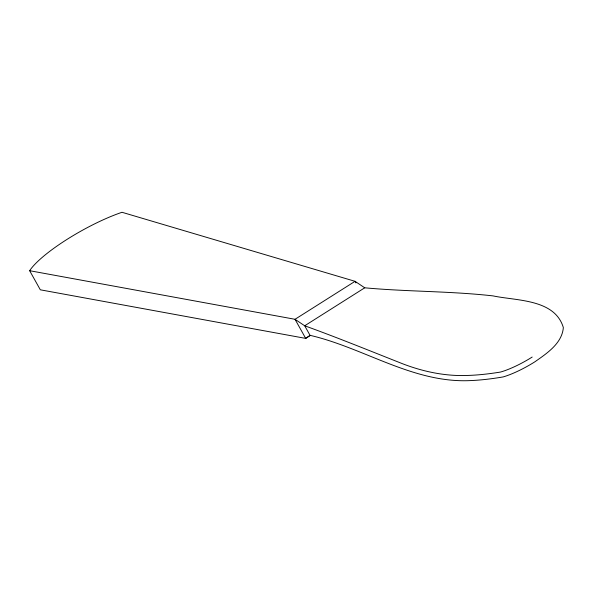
<?xml version="1.0" encoding="UTF-8"?>
<svg xmlns="http://www.w3.org/2000/svg" width="593" height="593" viewBox="0 0 593 593"><rect width="100%" height="100%" fill="white"/><g stroke="black" fill="none" stroke-linecap="round" stroke-linejoin="round"><path stroke-width="0.89" d="M310.035 335.327L305.699 338.395L40.324 289.807L29.65 270.704A70.174 15.789 -29.2 0 1 122.01 212.287L355.059 281.319L364.732 287.805C407.435 291.756 450.435 291.067 493.072 295.9C516.711 300.903 554.766 298.924 563.35 327.581C562.06 343.429 546.79 353.465 534.842 361.826A36.492 8.117 -29.2 0 1 503.175 376.918A438.894 97.645 -29.2 0 1 471.324 380.543C413.714 383.723 364.487 347.965 310.035 335.327L304.698 325.779L295.025 319.293L29.65 270.704M364.732 287.805L304.698 325.779C337.714 337.706 370.21 350.967 402.847 363.857C423.721 371.855 446.04 376.459 468.455 375.413A438.894 99.809 -29.2 0 0 500.462 372.063A36.492 8.302 -29.2 0 0 532.173 357.053M310.376 335.43L305.699 338.395L295.025 319.293L355.059 281.319L355.948 282.913"/></g></svg>
